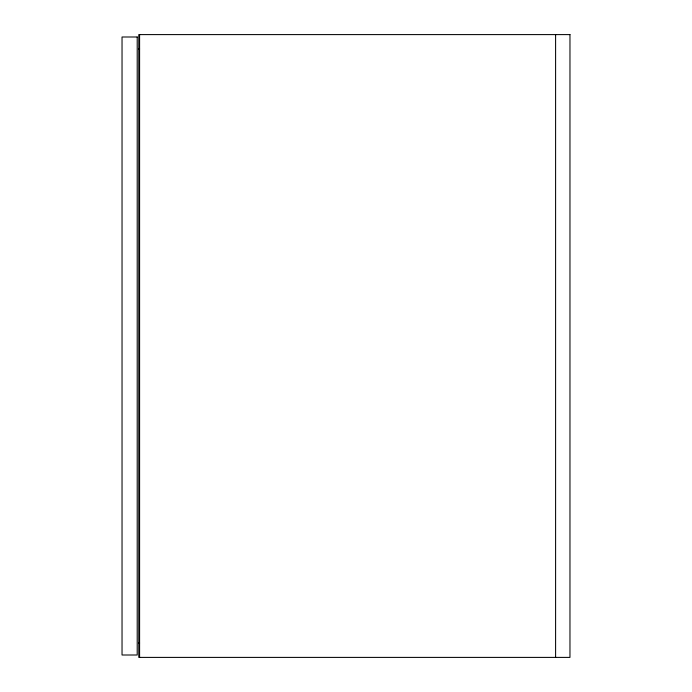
<?xml version="1.0" encoding="UTF-8"?>
<svg xmlns="http://www.w3.org/2000/svg" width="692" height="692" viewBox="0 0 692 692"><rect width="100%" height="100%" fill="white"/><g stroke="black" fill="none" stroke-linecap="round" stroke-linejoin="round"><path stroke-width="1.04" d="M138.798 48.976L139.594 48.976M138.798 643.024L139.594 643.024M555.598 34.6L555.598 657.4M139.594 34.6L139.594 657.4M569.966 34.6L138.798 34.6L138.798 657.4L569.966 657.4L569.966 34.6M137.206 36.996L122.034 36.996L122.034 655.004L137.206 655.004L137.206 36.996"/></g></svg>
